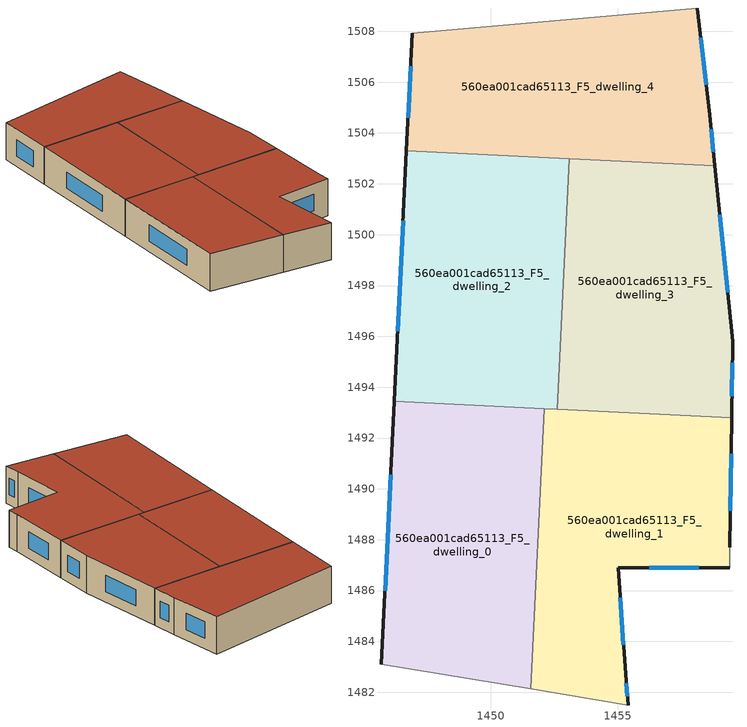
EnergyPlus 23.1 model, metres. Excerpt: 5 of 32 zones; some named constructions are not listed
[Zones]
560ea001cad65113_F5_dwelling_0
 floor to 560ea001cad65113_F4_dwelling_0 (EU_floor_Construction): 1452.12,1493.16 1451.58,1482.13 1445.7,1483.1 1446.21,1493.45 z15
 wall outside (EU_wall_Construction): 1446.21,1493.45 1445.7,1483.1 z15:18
 wall to 560ea001cad65113_F5_dwelling_1 (EU_wall_Construction): 1451.58,1482.13 1452.12,1493.16 z15:18
 wall adiabatic (EU_wall_Construction): 1445.7,1483.1 1451.58,1482.13 z15:18
 wall to 560ea001cad65113_F5_dwelling_2 (EU_wall_Construction): 1452.12,1493.16 1446.21,1493.45 z15:18
 window (EU_Window_Construction): 1446.07,1490.55 1445.85,1486 z15.84:17.16
 roof outside (EU_roof_Construction): 1451.58,1482.13 1452.12,1493.16 1446.21,1493.45 1445.7,1483.1 z18
560ea001cad65113_F5_dwelling_1
 floor to 560ea001cad65113_F4_dwelling_1 (EU_floor_Construction): 1459.48,1492.8 1459.41,1487.7 1459.41,1486.9 1455.01,1486.9 1455.31,1482.7 1455.41,1481.5 1451.58,1482.13 1452.12,1493.16 z15
 wall outside (EU_wall_Construction): 1455.41,1481.5 1455.31,1482.7 1455.01,1486.9 1459.41,1486.9 / 1459.41,1487.7 1459.48,1492.8 z15:18
 wall adiabatic (EU_wall_Construction): 1451.58,1482.13 1455.41,1481.5 / 1459.41,1486.9 1459.41,1487.7 z15:18
 wall to 560ea001cad65113_F5_dwelling_3 (EU_wall_Construction): 1459.48,1492.8 1452.62,1493.13 z15:18
 wall to 560ea001cad65113_F5_dwelling_2 (EU_wall_Construction): 1452.62,1493.13 1452.12,1493.16 z15:18
 window (EU_Window_Construction): 1455.38,1481.83 1455.34,1482.36 / 1459.43,1489.13 1459.46,1491.37 / 1456.24,1486.9 1458.18,1486.9 / 1455.23,1483.88 1455.09,1485.72 z15.84:17.16
 roof outside (EU_roof_Construction): 1455.41,1481.5 1455.31,1482.7 1455.01,1486.9 1459.41,1486.9 1459.41,1487.7 1459.48,1492.8 1452.12,1493.16 1451.58,1482.13 z18
560ea001cad65113_F5_dwelling_2
 floor to 560ea001cad65113_F4_dwelling_2 (EU_floor_Construction): 1453.1,1502.99 1452.62,1493.13 1446.21,1493.45 1446.69,1503.3 z15
 wall outside (EU_wall_Construction): 1446.69,1503.3 1446.21,1493.45 z15:18
 wall to 560ea001cad65113_F5_dwelling_3 (EU_wall_Construction): 1452.62,1493.13 1453.1,1502.99 z15:18
 wall to 560ea001cad65113_F5_dwelling_4 (EU_wall_Construction): 1453.1,1502.99 1446.69,1503.3 z15:18
 window (EU_Window_Construction): 1446.55,1500.54 1446.34,1496.21 z15.84:17.16
 roof outside (EU_roof_Construction): 1452.62,1493.13 1453.1,1502.99 1446.69,1503.3 1446.21,1493.45 z18
560ea001cad65113_F5_dwelling_3
 floor to 560ea001cad65113_F4_dwelling_3 (EU_floor_Construction): 1458.82,1502.71 1459.52,1495.81 1459.48,1492.8 1452.62,1493.13 1453.1,1502.99 z15
 wall outside (EU_wall_Construction): 1459.48,1492.8 1459.52,1495.81 1458.82,1502.71 z15:18
 wall to 560ea001cad65113_F5_dwelling_4 (EU_wall_Construction): 1458.82,1502.71 1453.1,1502.99 z15:18
 window (EU_Window_Construction): 1459.32,1497.74 1459.02,1500.77 / 1459.49,1493.64 1459.51,1494.96 z15.84:17.16
 roof outside (EU_roof_Construction): 1459.48,1492.8 1459.52,1495.81 1458.82,1502.71 1453.1,1502.99 1452.62,1493.13 z18
560ea001cad65113_F5_dwelling_4
 floor to 560ea001cad65113_F4_dwelling_4 (EU_floor_Construction): 1458.12,1508.92 1458.62,1504.71 1458.82,1502.71 1446.69,1503.3 1446.91,1507.92 z15
 wall outside (EU_wall_Construction): 1458.82,1502.71 1458.62,1504.71 1458.12,1508.92 / 1446.91,1507.92 1446.69,1503.3 z15:18
 wall adiabatic (EU_wall_Construction): 1458.12,1508.92 1446.91,1507.92 z15:18
 window (EU_Window_Construction): 1458.48,1505.89 1458.26,1507.74 / 1458.76,1503.27 1458.68,1504.15 / 1446.85,1506.62 1446.75,1504.59 z15.84:17.16
 roof outside (EU_roof_Construction): 1458.82,1502.71 1458.62,1504.71 1458.12,1508.92 1446.91,1507.92 1446.69,1503.3 z18
[HVACTEMPLATE:THERMOSTAT] Constant Heating Setpoint=20; Constant Cooling Setpoint=50
EU_HeatOnly_560ea001cad65113_F0_dwelling_0; EU_HeatOnly_560ea001cad65113_F0_dwelling_1; EU_HeatOnly_560ea001cad65113_F0_dwelling_2; EU_HeatOnly_560ea001cad65113_F0_dwelling_3; EU_HeatOnly_560ea001cad65113_F0_dwelling_4; EU_HeatOnly_560ea001cad65113_F0_dwelling_5; EU_HeatOnly_560ea001cad65113_F1_dwelling_0; EU_HeatOnly_560ea001cad65113_F1_dwelling_1; EU_HeatOnly_560ea001cad65113_F1_dwelling_2; EU_HeatOnly_560ea001cad65113_F1_dwelling_3; EU_HeatOnly_560ea001cad65113_F1_dwelling_4; EU_HeatOnly_560ea001cad65113_F1_dwelling_5; EU_HeatOnly_560ea001cad65113_F2_dwelling_0; EU_HeatOnly_560ea001cad65113_F2_dwelling_1; EU_HeatOnly_560ea001cad65113_F2_dwelling_2; EU_HeatOnly_560ea001cad65113_F2_dwelling_3; EU_HeatOnly_560ea001cad65113_F2_dwelling_4; EU_HeatOnly_560ea001cad65113_F3_dwelling_0; EU_HeatOnly_560ea001cad65113_F3_dwelling_1; EU_HeatOnly_560ea001cad65113_F3_dwelling_2; EU_HeatOnly_560ea001cad65113_F3_dwelling_3; EU_HeatOnly_560ea001cad65113_F3_dwelling_4; EU_HeatOnly_560ea001cad65113_F4_dwelling_0; EU_HeatOnly_560ea001cad65113_F4_dwelling_1; EU_HeatOnly_560ea001cad65113_F4_dwelling_2; EU_HeatOnly_560ea001cad65113_F4_dwelling_3; EU_HeatOnly_560ea001cad65113_F4_dwelling_4; EU_HeatOnly_560ea001cad65113_F5_dwelling_0; EU_HeatOnly_560ea001cad65113_F5_dwelling_1; EU_HeatOnly_560ea001cad65113_F5_dwelling_2; EU_HeatOnly_560ea001cad65113_F5_dwelling_3; EU_HeatOnly_560ea001cad65113_F5_dwelling_4
[SCHEDULE:CONSTANT]
Name | Hourly Value
EU_AlwaysOn | 1
EU_CoolingOff | 0
[SCHEDULE:FILE] Column Number=1; Rows to Skip at Top=0; Number of Hours of Data=8760; Column Separator=Comma; Interpolate to Timestep=No; Minutes per Item=60; Adjust Schedule for Daylight Savings=Yes
Name | File
EU_Step8_GainSchedule_560ea001cad65113_F3_dwelling_4_f000 | ../../schedules/560ea001cad65113/560ea001cad65113_F3_dwelling_4_f000_gain.csv
EU_Step8_GainSchedule_560ea001cad65113_F4_dwelling_0_f000 | ../../schedules/560ea001cad65113/560ea001cad65113_F4_dwelling_0_f000_gain.csv
EU_Step8_GainSchedule_560ea001cad65113_F4_dwelling_1_f000 | ../../schedules/560ea001cad65113/560ea001cad65113_F4_dwelling_1_f000_gain.csv
EU_Step8_GainSchedule_560ea001cad65113_F4_dwelling_2_f000 | ../../schedules/560ea001cad65113/560ea001cad65113_F4_dwelling_2_f000_gain.csv
EU_Step8_GainSchedule_560ea001cad65113_F4_dwelling_3_f000 | ../../schedules/560ea001cad65113/560ea001cad65113_F4_dwelling_3_f000_gain.csv
EU_Step8_GainSchedule_560ea001cad65113_F4_dwelling_4_f000 | ../../schedules/560ea001cad65113/560ea001cad65113_F4_dwelling_4_f000_gain.csv
EU_Step8_GainSchedule_560ea001cad65113_F5_dwelling_0_f000 | ../../schedules/560ea001cad65113/560ea001cad65113_F5_dwelling_0_f000_gain.csv
EU_Step8_GainSchedule_560ea001cad65113_F5_dwelling_1_f000 | ../../schedules/560ea001cad65113/560ea001cad65113_F5_dwelling_1_f000_gain.csv
EU_Step8_GainSchedule_560ea001cad65113_F5_dwelling_2_f000 | ../../schedules/560ea001cad65113/560ea001cad65113_F5_dwelling_2_f000_gain.csv
EU_Step8_GainSchedule_560ea001cad65113_F5_dwelling_3_f000 | ../../schedules/560ea001cad65113/560ea001cad65113_F5_dwelling_3_f000_gain.csv
EU_Step8_GainSchedule_560ea001cad65113_F5_dwelling_4_f000 | ../../schedules/560ea001cad65113/560ea001cad65113_F5_dwelling_4_f000_gain.csv
